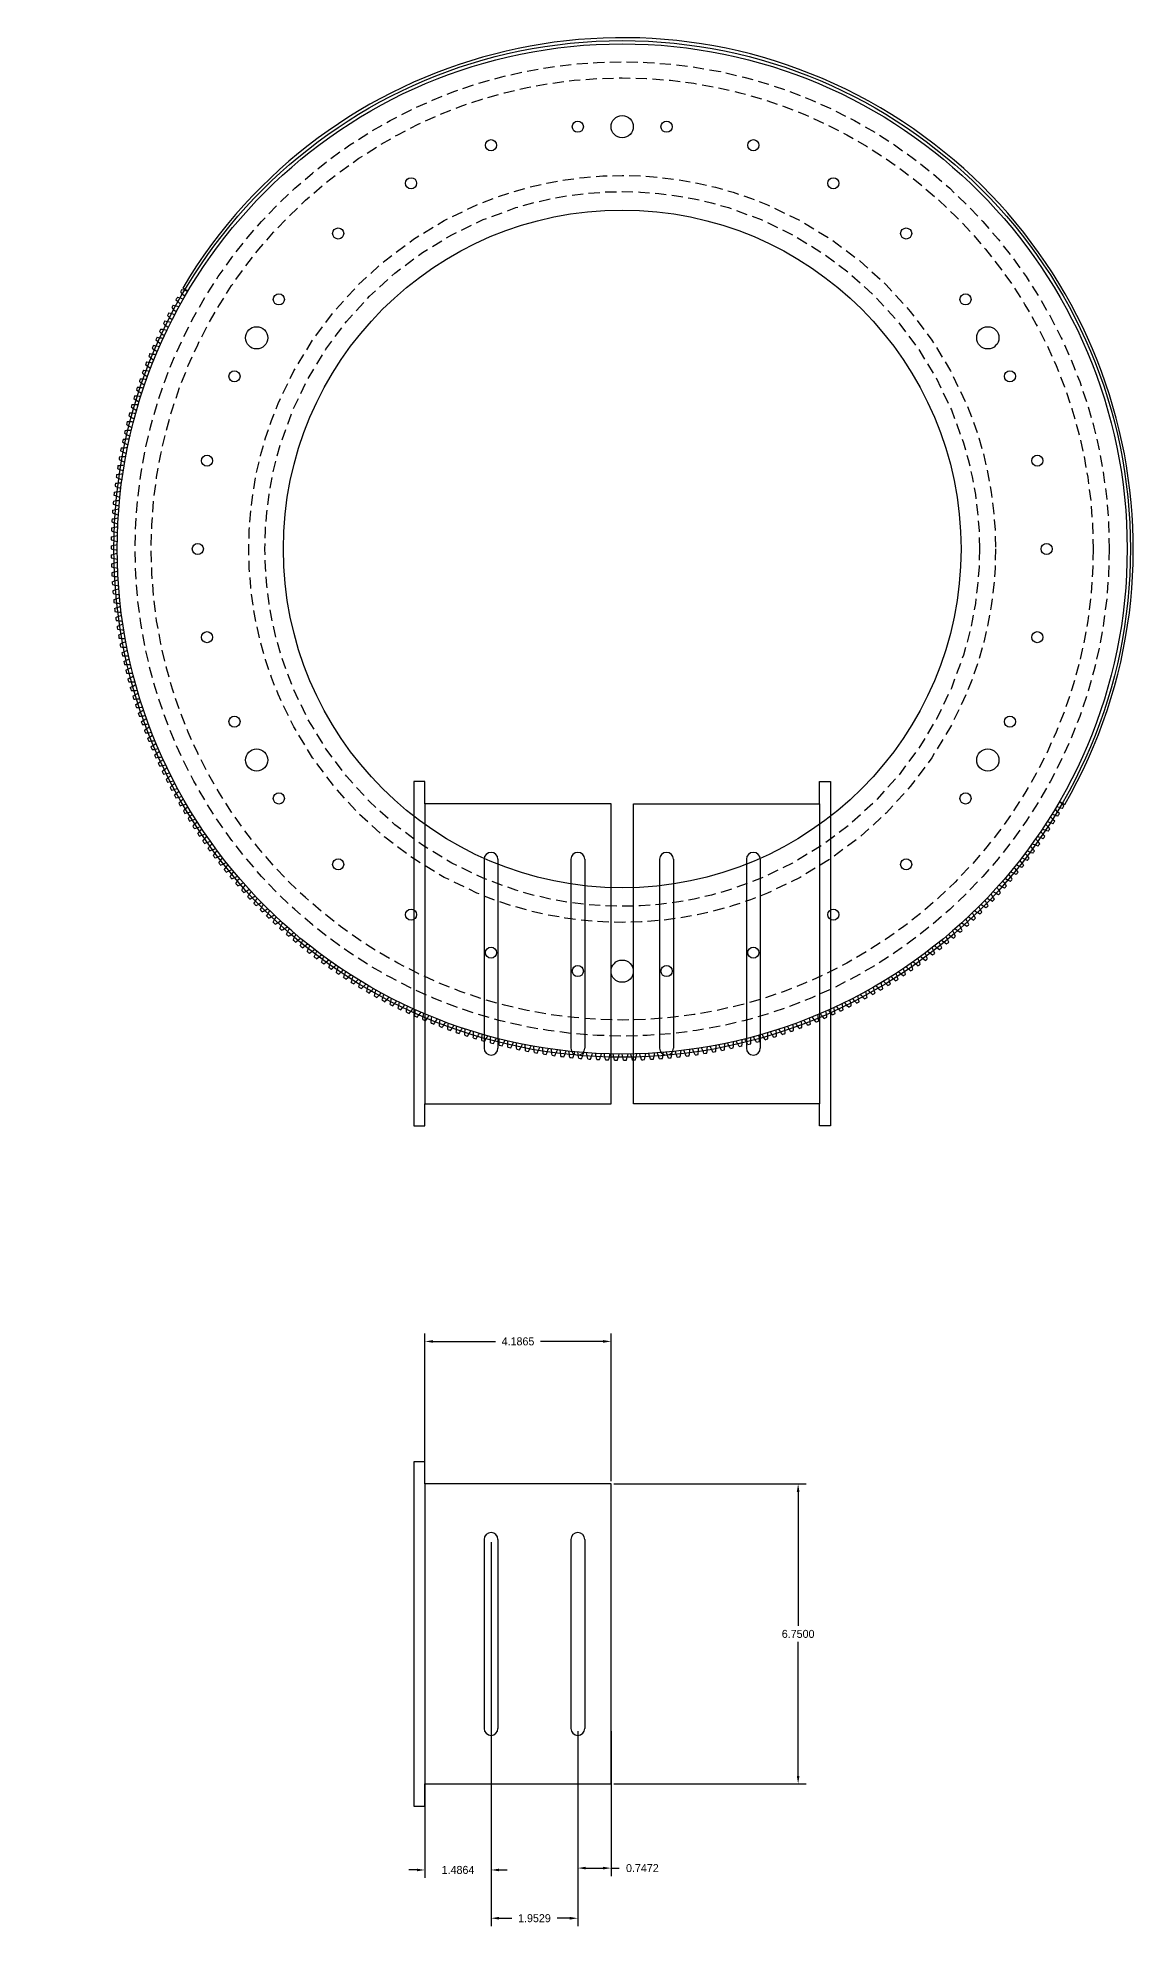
# Model space of a CAD drawing. Header units: inches. Extents: x -48 to 236, y -138 to 25.
# Drawn here: x 211.1 to 235.76, y -138.05 to -95.57 of the extents above; entities that cross this region are included whole.
import ezdxf

# ---------------------------------------------------------------- set-up
doc = ezdxf.new("R2010")
doc.units = ezdxf.units.IN
doc.header["$MEASUREMENT"] = 0
doc.linetypes.add('DASHED2', pattern=[0.375, 0.25, -0.125])
doc.dimstyles.get("Standard").update_dxf_attribs({"dimtxt": 0.18, "dimasz": 0.18, "dimexe": 0.18, "dimexo": 0.0625, "dimgap": 0.09, "dimtad": 0, "dimtih": 1, "dimtoh": 1, "dimdec": 4, "dimzin": 0, "dimdsep": 46, "dimtxsty": 'Standard', "dimcen": 0.09, "dimadec": 0, "dimazin": 0, "dimtfac": 1, "dimtdec": 4, "dimtofl": 0, "dimtmove": 0, "dimatfit": 3, "dimfxl": 1, "dimtolj": 1, "dimtzin": 0, "dimarcsym": 0})

# ---------------------------------------------------------------- blocks, each defined once
blk = doc.blocks.new('*U115')
at = {"color": 4}
blk.add_arc((-7.99, -8.151), 11.5, 45.4038, 45.7334, dxfattribs=at)
for points in [[(0.037, 0.084), (-0.004, 0.061), (-0.044, 0.036), (-0.084, 0.01)], [(0.084, 0.038), (0.061, -0.003), (0.037, -0.044), (0.012, -0.084)]]:
    blk.add_open_spline(points, degree=3, dxfattribs=at)
blk = doc.blocks.new('*U117')
at = {"color": 0, "linetype": 'ByBlock', "lineweight": -2, "transparency": 16777216}
for p, rotation in [((77.694, -96.122), 54.3016759776414), ((77.891, -96.089), 53.29608938546278), ((78.09, -96.06), 52.29050279328433), ((78.288, -96.035), 51.28491620110571), ((78.487, -96.013), 50.27932960892691), ((78.687, -95.994), 49.27374301674811), ((78.887, -95.979), 48.26815642456929), ((79.087, -95.967), 47.26256983239065), ((79.287, -95.959), 46.2569832402122), ((79.487, -95.954), 45.25139664803376), ((79.687, -95.953), 44.24581005585532), ((79.888, -95.956), 43.24022346367686), ((80.088, -95.961), 42.23463687149859), ((80.288, -95.971), 41.22905027932033), ((80.488, -95.984), 40.2234636871417), ((80.688, -96), 39.21787709496306), ((80.887, -96.02), 38.2122905027848), ((81.086, -96.044), 37.20670391060654), ((81.284, -96.071), 36.20111731842791), ((81.482, -96.101), 35.19553072624909), ((76.139, -96.507), 62.34636871507007), ((76.331, -96.447), 61.3407821228916), ((76.523, -96.39), 60.33519553071336), ((76.716, -96.337), 59.32960893853489), ((76.91, -96.287), 58.32402234635626), ((77.105, -96.241), 57.31843575417746), ((77.3, -96.198), 56.31284916199867), ((77.497, -96.158), 55.30726256982003), ((81.68, -96.135), 34.18994413407047), ((81.877, -96.172), 33.18435754189184), ((82.073, -96.213), 32.1787709497134), ((82.268, -96.257), 31.17318435753512), ((82.463, -96.305), 30.16759776535685), ((82.656, -96.356), 29.16201117317822), ((82.849, -96.41), 28.15642458099977), ((83.041, -96.468), 27.15083798882151), ((83.232, -96.529), 26.14525139664289), ((75.017, -96.936), 68.37988826814237), ((75.201, -96.856), 67.37430167596357), ((75.386, -96.78), 66.36871508378475), ((75.573, -96.706), 65.36312849160593), ((75.76, -96.637), 64.35754189942732), ((75.949, -96.57), 63.35195530724869), ((83.421, -96.594), 25.13966480446408), ((83.61, -96.662), 24.1340782122856), ((83.797, -96.733), 23.12849162010716), ((83.983, -96.807), 22.12290502792853), ((84.168, -96.885), 21.11731843574972), ((84.351, -96.966), 20.11173184357129), ((74.121, -97.382), 73.40782122903461), ((74.297, -97.287), 72.40223463685615), ((74.475, -97.194), 71.39664804467787), ((74.654, -97.105), 70.3910614524998), ((74.835, -97.019), 69.38547486032115), ((84.533, -97.05), 19.10614525139301), ((84.713, -97.137), 18.10055865921494), ((84.892, -97.228), 17.09497206703686), ((85.069, -97.321), 16.08938547485838), ((73.434, -97.795), 77.43016759774946), ((73.603, -97.687), 76.42458100557066), ((73.774, -97.582), 75.41899441339186), ((73.946, -97.481), 74.41340782121304), ((85.245, -97.418), 15.08379888267958), ((85.418, -97.517), 14.07821229050075), ((85.59, -97.62), 13.07262569832194), ((85.761, -97.726), 12.06703910614318), ((72.939, -98.135), 80.44692737428481), ((73.102, -98.019), 79.44134078210618), ((73.267, -97.905), 78.43575418992792), ((85.929, -97.835), 11.06145251396437), ((86.095, -97.946), 10.05586592178589), ((86.259, -98.061), 9.05027932960782), ((86.422, -98.178), 8.04469273742973), ((72.308, -98.629), 84.46927374299825), ((72.462, -98.501), 83.46368715082018), ((72.619, -98.376), 82.45810055864187), ((72.778, -98.254), 81.45251396646343), ((86.582, -98.299), 7.039106145251279), ((86.74, -98.422), 6.033519553072465), ((86.896, -98.547), 5.027932960893711), ((71.858, -99.027), 87.48603351953413), ((72.006, -98.892), 86.48044692735569), ((72.156, -98.759), 85.47486033517688), ((87.05, -98.676), 4.022346368714788), ((87.201, -98.807), 3.016759776536228), ((87.35, -98.941), 2.011173184357352), ((71.43, -99.449), 90.50279329607037), ((71.57, -99.306), 89.49720670389155), ((71.713, -99.165), 88.49162011171276), ((87.497, -99.077), 1.005586592178477), ((71.025, -99.892), 93.51955307260626), ((71.157, -99.742), 92.51396648042747), ((71.292, -99.594), 91.508379888249), ((70.643, -100.357), 96.53631284914194), ((70.768, -100.2), 95.53072625696352), ((70.895, -100.045), 94.52513966478506), ((70.403, -100.677), 98.54748603349903), ((70.522, -100.516), 97.54189944132077), ((70.063, -101.173), 101.5642458100351), ((70.174, -101.006), 100.5586592178563), ((70.287, -100.84), 99.55307262567749), ((69.852, -101.513), 103.5754189943924), ((69.956, -101.342), 102.5698324022139), ((69.557, -102.037), 106.5921787709282), ((69.653, -101.861), 105.5865921787496), ((69.751, -101.686), 104.5810055865708), ((69.377, -102.395), 108.6033519552851), ((69.466, -102.215), 107.5977653631067), ((69.208, -102.758), 110.6145251396422), ((69.291, -102.576), 109.6089385474638), ((68.98, -103.314), 113.6312849161777), ((69.053, -103.128), 112.6256983239995), ((69.129, -102.942), 111.6201117318208), ((68.845, -103.691), 115.6424581005344), ((68.911, -103.502), 114.636871508356), ((68.722, -104.073), 117.6536312848919), ((68.782, -103.881), 116.648044692713), ((68.613, -104.458), 119.6648044692495), ((68.666, -104.265), 118.6592178770709), ((68.476, -105.043), 122.681564245785), ((68.518, -104.847), 121.6759776536064), ((68.564, -104.652), 120.6703910614278), ((68.401, -105.437), 124.6927374301419), ((68.437, -105.24), 123.6871508379635), ((68.34, -105.833), 126.7039106144988), ((68.369, -105.635), 125.6983240223203), ((68.293, -106.231), 128.7150837988559), ((68.315, -106.032), 127.7094972066773), ((68.26, -106.63), 130.7262569832128), ((68.275, -106.43), 129.7206703910343), ((68.242, -107.03), 132.7374301675978), ((68.249, -106.83), 131.7318435753912), ((68.237, -107.431), 134.748603351955), ((68.237, -107.23), 133.7430167597764), ((68.24, -107.631), 135.7541899441338), ((68.246, -107.831), 136.7597765363123), ((68.256, -108.031), 137.7653631284909), ((68.269, -108.231), 138.7709497206694), ((68.286, -108.431), 139.7765363128478), ((68.307, -108.63), 140.7821229050263), ((68.331, -108.829), 141.7877094972045), ((68.358, -109.028), 142.7932960893831), ((68.389, -109.225), 143.7988826815618), ((68.423, -109.423), 144.8044692737402), ((68.461, -109.62), 145.8100558659189), ((68.502, -109.816), 146.8156424580975), ((68.547, -110.011), 147.8212290502761), ((68.595, -110.205), 148.8268156424546), ((68.647, -110.399), 149.832402234633), ((68.701, -110.592), 150.8379888268115), ((68.76, -110.783), 151.8435754189901), ((68.821, -110.974), 152.8491620111685), ((68.886, -111.163), 153.8547486033466), ((68.955, -111.352), 154.8603351955249), ((69.026, -111.539), 155.8659217877037), ((69.101, -111.725), 156.8715083798822), ((69.179, -111.909), 157.8770949720606), ((69.26, -112.092), 158.8826815642392), ((69.345, -112.274), 159.8882681564174), ((69.433, -112.454), 160.8938547485958), ((69.523, -112.632), 161.8994413407746), ((69.617, -112.809), 162.9050279329532), ((69.715, -112.985), 163.9106145251315), ((69.815, -113.158), 164.91620111731), ((69.918, -113.33), 165.9217877094884), ((70.024, -113.5), 166.9273743016669), ((70.133, -113.668), 167.9329608938456), ((70.245, -113.834), 168.9385474860243), ((70.36, -113.998), 169.9441340782028), ((70.478, -114.16), 170.9497206703814), ((70.598, -114.32), 171.9553072625602), ((70.722, -114.478), 172.9608938547385), ((70.848, -114.633), 173.9664804469171), ((70.977, -114.787), 174.9720670390959), ((71.108, -114.938), 175.9776536312746), ((71.243, -115.086), 176.9832402234532), ((71.379, -115.233), 177.988826815632), ((71.519, -115.377), 178.9944134078103), ((71.66, -115.518), 180)]:
    blk.add_blockref('*U115', p, dxfattribs=dict(at, rotation=rotation))
blk.add_blockref('*U115', (87.641, -99.216), dxfattribs=at)
blk = doc.blocks.new('*D118')
at = {"color": 0, "lineweight": -2, "transparency": 16777216}
for p, q in [((219.818, -128.039), (219.818, -124.715)), ((219.998, -124.895), (221.401, -124.895)), ((223.825, -124.895), (222.421, -124.895)), ((224.005, -128.039), (224.005, -124.715))]:
    blk.add_line(p, q, dxfattribs=at)
at = {"color": 0, "transparency": 16777216}
for points in [[(219.998, -124.865), (219.998, -124.925), (219.818, -124.895)], [(223.825, -124.865), (223.825, -124.925), (224.005, -124.895)]]:
    blk.add_solid(points, dxfattribs=at)
at = {"layer": 'Defpoints', "color": 0, "transparency": 16777216}
for p in [(224.005, -124.895), (219.818, -128.101), (224.005, -128.101)]:
    blk.add_point(p, dxfattribs=at)
at = {"color": 0, "transparency": 16777216, "insert": (221.911, -124.895), "char_height": 0.18, "attachment_point": 5}
blk.add_mtext('\\A1;4.1865', dxfattribs=at)
blk = doc.blocks.new('*D119')
at = {"color": 0, "lineweight": -2, "transparency": 16777216}
for p, q in [((224.067, -128.101), (228.395, -128.101)), ((228.215, -128.281), (228.215, -131.296)), ((228.215, -134.671), (228.215, -131.656)), ((224.067, -134.851), (228.395, -134.851))]:
    blk.add_line(p, q, dxfattribs=at)
at = {"color": 0, "transparency": 16777216}
for points in [[(228.185, -128.281), (228.245, -128.281), (228.215, -128.101)], [(228.185, -134.671), (228.245, -134.671), (228.215, -134.851)]]:
    blk.add_solid(points, dxfattribs=at)
at = {"layer": 'Defpoints', "color": 0, "transparency": 16777216}
for p in [(224.005, -128.101), (224.005, -134.851), (228.215, -134.851)]:
    blk.add_point(p, dxfattribs=at)
at = {"color": 0, "transparency": 16777216, "insert": (228.215, -131.476), "char_height": 0.18, "attachment_point": 5}
blk.add_mtext('\\A1;6.7500', dxfattribs=at)
blk = doc.blocks.new('*D120')
at = {"color": 0, "lineweight": -2, "transparency": 16777216}
for p, q in [((219.818, -129.414), (219.818, -136.966)), ((221.304, -129.414), (221.304, -136.966)), ((219.638, -136.786), (219.458, -136.786)), ((221.484, -136.786), (221.664, -136.786))]:
    blk.add_line(p, q, dxfattribs=at)
at = {"color": 0, "transparency": 16777216}
for points in [[(219.638, -136.756), (219.638, -136.816), (219.818, -136.786)], [(221.484, -136.756), (221.484, -136.816), (221.304, -136.786)]]:
    blk.add_solid(points, dxfattribs=at)
at = {"layer": 'Defpoints', "color": 0, "transparency": 16777216}
for p in [(219.818, -129.351), (221.304, -129.351), (219.818, -136.786)]:
    blk.add_point(p, dxfattribs=at)
at = {"color": 0, "transparency": 16777216, "insert": (220.561, -136.786), "char_height": 0.18, "attachment_point": 5}
blk.add_mtext('\\A1;1.4864', dxfattribs=at)
blk = doc.blocks.new('*D121')
at = {"color": 0, "lineweight": -2, "transparency": 16777216}
for p, q in [((223.257, -133.664), (223.257, -136.924)), ((224.005, -133.664), (224.005, -136.924)), ((223.437, -136.744), (223.825, -136.744)), ((224.005, -136.744), (224.185, -136.744))]:
    blk.add_line(p, q, dxfattribs=at)
at = {"color": 0, "transparency": 16777216}
for points in [[(223.437, -136.714), (223.437, -136.774), (223.257, -136.744)], [(223.825, -136.714), (223.825, -136.774), (224.005, -136.744)]]:
    blk.add_solid(points, dxfattribs=at)
at = {"layer": 'Defpoints', "color": 0, "transparency": 16777216}
for p in [(223.257, -133.601), (224.005, -133.601), (224.005, -136.744)]:
    blk.add_point(p, dxfattribs=at)
at = {"color": 0, "transparency": 16777216, "insert": (224.71, -136.744), "char_height": 0.18, "attachment_point": 5}
blk.add_mtext('\\A1;0.7472', dxfattribs=at)
blk = doc.blocks.new('*D122')
at = {"color": 0, "lineweight": -2, "transparency": 16777216}
for p, q in [((221.304, -133.664), (221.304, -138.052)), ((223.257, -133.664), (223.257, -138.052)), ((221.484, -137.872), (221.771, -137.872)), ((223.077, -137.872), (222.791, -137.872))]:
    blk.add_line(p, q, dxfattribs=at)
at = {"color": 0, "transparency": 16777216}
for points in [[(221.484, -137.842), (221.484, -137.902), (221.304, -137.872)], [(223.077, -137.842), (223.077, -137.902), (223.257, -137.872)]]:
    blk.add_solid(points, dxfattribs=at)
at = {"layer": 'Defpoints', "color": 0, "transparency": 16777216}
for p in [(221.304, -133.601), (223.257, -133.601), (223.257, -137.872)]:
    blk.add_point(p, dxfattribs=at)
at = {"color": 0, "transparency": 16777216, "insert": (222.281, -137.872), "char_height": 0.18, "attachment_point": 5}
blk.add_mtext('\\A1;1.9529', dxfattribs=at)

msp = doc.modelspace()

# ---------------------------------------------------------------- linework, layer by layer
at = {"color": 4}
for p, q in [((214.48367, -101.26736), (214.36585, -101.19744)), ((234.09562, -112.74883), (234.21426, -112.81734))]:
    msp.add_line(p, q, dxfattribs=at)
for p, q in [((219.81806, -112.29844), (219.56806, -112.29844)), ((219.56806, -112.29844), (219.56806, -120.04844)), ((219.81806, -112.79844), (219.81806, -112.29844)), ((228.69305, -112.79844), (228.69305, -112.29844)), ((228.69305, -112.29844), (228.94305, -112.29844)), ((228.94305, -112.29844), (228.94305, -120.04844)), ((219.81806, -112.79844), (219.81806, -119.54844)), ((224.00455, -112.79844), (219.81806, -112.79844)), ((224.00455, -119.54844), (224.00455, -112.79844)), ((224.50656, -119.54844), (224.50656, -112.79844)), ((224.50656, -112.79844), (228.69305, -112.79844)), ((228.69305, -112.79844), (228.69305, -119.54844)), ((221.14816, -114.04844), (221.14816, -118.29844)), ((221.46066, -114.04844), (221.46066, -118.29844)), ((223.10106, -114.04844), (223.10106, -118.29844)), ((223.41356, -114.04844), (223.41356, -118.29844)), ((225.09755, -114.04844), (225.09755, -118.29844)), ((225.41005, -114.04844), (225.41005, -118.29844)), ((227.05045, -114.04844), (227.05045, -118.29844)), ((227.36295, -114.04844), (227.36295, -118.29844)), ((219.81806, -119.54844), (224.00455, -119.54844)), ((219.81806, -120.04844), (219.81806, -119.54844)), ((228.69305, -119.54844), (224.50656, -119.54844)), ((228.69305, -120.04844), (228.69305, -119.54844)), ((219.56806, -120.04844), (219.81806, -120.04844)), ((228.94305, -120.04844), (228.69305, -120.04844)), ((219.81806, -127.6013), (219.56806, -127.6013)), ((219.56806, -127.6013), (219.56806, -135.3513)), ((219.81806, -128.1013), (219.81806, -127.6013)), ((219.81806, -128.1013), (219.81806, -134.8513)), ((224.00455, -128.1013), (219.81806, -128.1013)), ((224.00455, -134.8513), (224.00455, -128.1013)), ((221.14816, -129.3513), (221.14816, -133.6013)), ((221.46066, -129.3513), (221.46066, -133.6013)), ((223.10106, -129.3513), (223.10106, -133.6013)), ((223.41356, -129.3513), (223.41356, -133.6013)), ((219.81806, -134.8513), (224.00455, -134.8513)), ((219.81806, -135.3513), (219.81806, -134.8513)), ((219.56806, -135.3513), (219.81806, -135.3513))]:
    msp.add_line(p, q)
at = {"color": 2}
msp.add_circle((224.25556, -107.06632), 11.43645, dxfattribs=at)
at = {"color": 4}
for radius in [11.363, 7.625]:
    msp.add_circle((224.25556, -107.06632), radius, dxfattribs=at)
at = {"linetype": 'DASHED2'}
for radius in [10.9601, 10.59791, 8.4021, 8.0399]:
    msp.add_circle((224.25556, -107.06632), radius, dxfattribs=at)
for centre, radius in [((223.25731, -97.56864), 0.125), ((224.25556, -97.56632), 0.25), ((225.2538, -97.56864), 0.125), ((221.30445, -97.98373), 0.125), ((227.20667, -97.98373), 0.125), ((219.50556, -98.83908), 0.125), ((229.00556, -98.83908), 0.125), ((217.86536, -99.96929), 0.125), ((230.64576, -99.96929), 0.125), ((216.52945, -101.45297), 0.125), ((231.98167, -101.45297), 0.125), ((216.02832, -102.31632), 0.25), ((232.4828, -102.31632), 0.25), ((215.5312, -103.18199), 0.125), ((232.97992, -103.18199), 0.125), ((214.91425, -105.08076), 0.125), ((233.59687, -105.08076), 0.125), ((214.70556, -107.06632), 0.125), ((233.80556, -107.06632), 0.125), ((214.91425, -109.05188), 0.125), ((233.59687, -109.05188), 0.125), ((215.5312, -110.95066), 0.125), ((232.97992, -110.95066), 0.125), ((216.02832, -111.81632), 0.25), ((232.4828, -111.81632), 0.25), ((216.52945, -112.67967), 0.125), ((231.98167, -112.67967), 0.125), ((217.86536, -114.16335), 0.125), ((230.64576, -114.16335), 0.125), ((219.50556, -115.29356), 0.125), ((229.00556, -115.29356), 0.125), ((221.30445, -116.14891), 0.125), ((224.25556, -116.56632), 0.25), ((227.20667, -116.14891), 0.125), ((223.25731, -116.564), 0.125), ((225.2538, -116.564), 0.125)]:
    msp.add_circle(centre, radius)
at = {"color": 4}
msp.add_arc((224.25556, -107.06632), 11.5, 329.994124, 149.313719, dxfattribs=at)
for centre, start, end in [((221.30441, -114.04844), 0, 180), ((223.25731, -114.04844), 0, 180), ((225.2538, -114.04844), 0, 180), ((227.2067, -114.04844), 0, 180), ((221.30441, -118.29844), 180, 0), ((223.25731, -118.29844), 180, 0), ((225.2538, -118.29844), 180, 0), ((227.2067, -118.29844), 180, 0), ((221.30441, -129.3513), 0, 180), ((223.25731, -129.3513), 0, 180), ((221.30441, -133.6013), 180, 0), ((223.25731, -133.6013), 180, 0)]:
    msp.add_arc(centre, 0.15625, start, end)

# ---------------------------------------------------------------- block references
at = {"rotation": 104.0853014914152}
msp.add_blockref('*U117', (139.50066, -210.45192), dxfattribs=at)

# ---------------------------------------------------------------- dimensions: what is measured, and where the dimension line sits
for base, p1, p2, picture, middle in [((224.00455, -124.8952), (219.81806, -128.1013), (224.00455, -128.1013), '*D118', (221.91131, -124.8952)), ((219.8180612684, -136.7855941371), (221.3044112684, -129.3513024656), (219.8180612684, -129.3513024656), '*D120', (220.5612362684, -136.7855941371)), ((223.25731, -137.87167), (221.30441, -133.6013), (223.25731, -133.6013), '*D122', (222.28086, -137.87167)), ((224.00455, -136.7441), (223.25731, -133.6013), (224.00455, -133.6013), '*D121', (224.70955, -136.7441))]:
    dim = msp.add_linear_dim(base=base, p1=p1, p2=p2, dimstyle='Standard')
    dim.commit()
    dim.dimension.update_dxf_attribs({"geometry": picture, "text_midpoint": middle})
dim = msp.add_linear_dim(base=(228.21534, -134.8513), p1=(224.00455, -128.1013), p2=(224.00455, -134.8513), angle=90, dimstyle='Standard')
dim.commit()
dim.dimension.update_dxf_attribs({"geometry": '*D119', "text_midpoint": (228.21534, -131.4763)})

doc.saveas('drawing.dxf')
